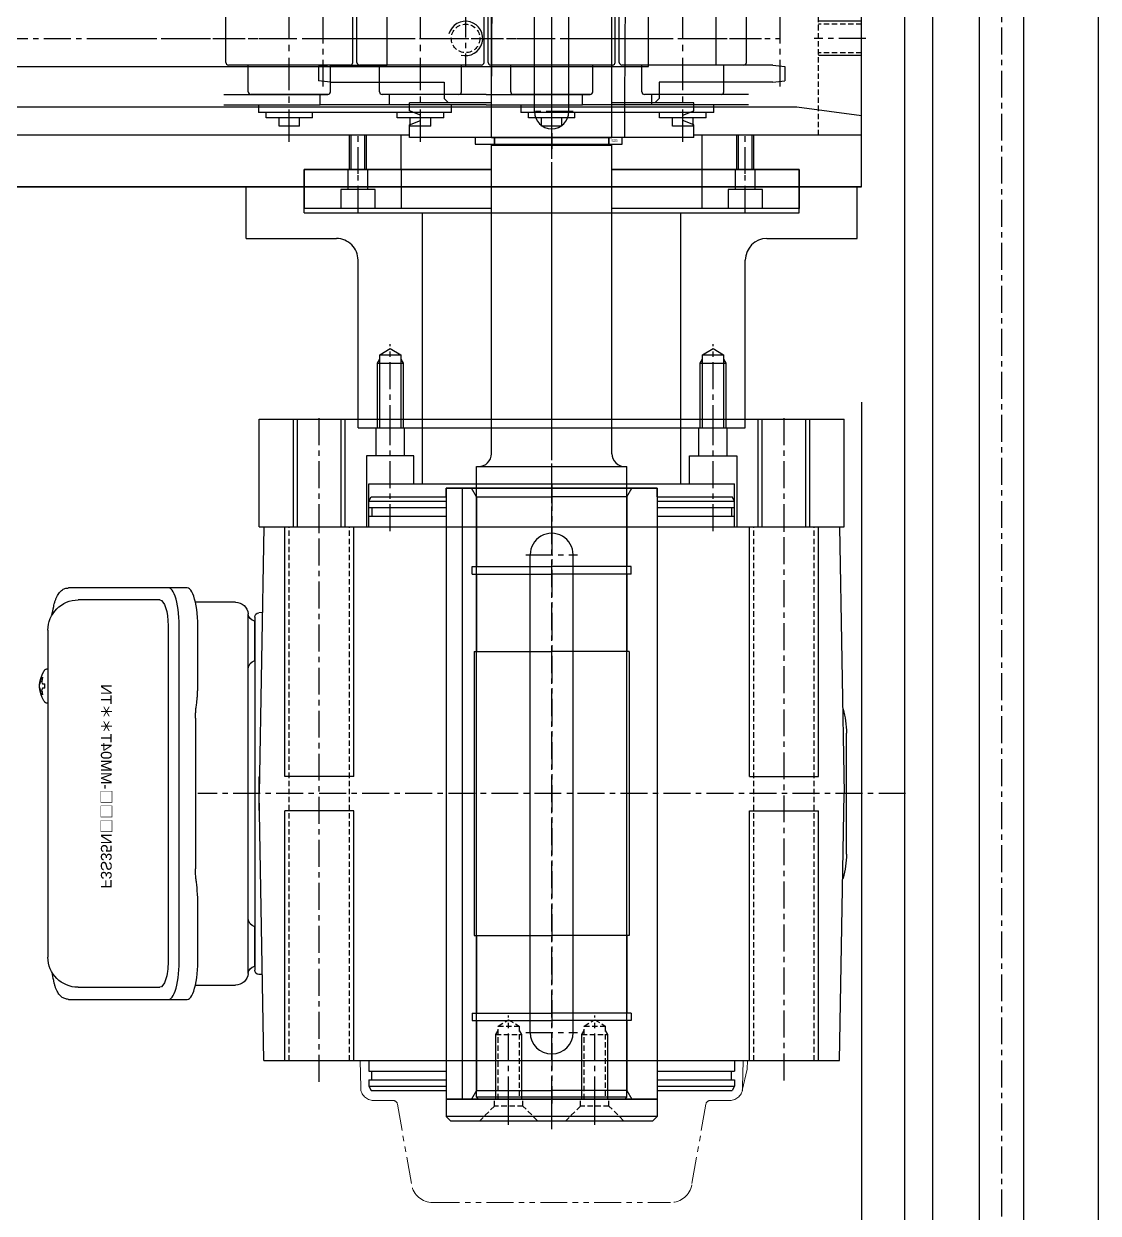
# Model space of a CAD drawing. Header units: inches. Extents: x 0 to 77285, y -118 to 40065.
# Drawn here: x 36780 to 37029.6, y 16255.1 to 16531.4 of the extents above; entities that cross this region are included whole.
import ezdxf
from ezdxf.enums import TextEntityAlignment as Align

# ---------------------------------------------------------------- set-up
doc = ezdxf.new("R2010")
doc.units = ezdxf.units.IN
doc.header["$LTSCALE"] = 5
doc.header["$MEASUREMENT"] = 0
for name, pattern in [('CENTER', [2, 1.25, -0.25, 0.25, -0.25]), ('HIDDEN', [0.375, 0.25, -0.125]), ('PHANTOM', [2.5, 1.25, -0.25, 0.25, -0.25, 0.25, -0.25])]:
    doc.linetypes.add(name, pattern=pattern)
for name, color, linetype in [('11', 1, 'CENTER'), ('22', 2, 'HIDDEN'), ('44', 4, 'Continuous'), ('55', 5, 'Continuous'), ('77', 40, 'HIDDEN'), ('99', 181, 'Continuous'), ('A', 8, 'Continuous'), ('B', 123, 'Continuous'), ('BOM-T', 4, 'Continuous'), ('G', 231, 'Continuous'), ('T', 3, 'Continuous')]:
    doc.layers.add(name, color=color, linetype=linetype)
doc.layers.add('33', color=3, linetype='PHANTOM', lineweight=9)
doc.styles.add('SCI', font='')
doc.styles.get("Standard").update_dxf_attribs({"font": 'arial.ttf'})
doc.styles.get('SCI').set_extended_font_data('Gulim')
doc.dimstyles.new('SCH', dxfattribs={"dimtxt": 2.5, "dimasz": 2, "dimexe": 1.25, "dimexo": 0.625, "dimtad": 1, "dimdec": 8, "dimtxsty": 'SCI', "dimcen": 2.5, "dimclrd": 4, "dimclre": 4, "dimclrt": 7, "dimadec": 8, "dimazin": 2, "dimtfac": 1, "dimtdec": 8, "dimtmove": 0, "dimatfit": 3, "dimfxl": 1, "dimarcsym": 0})

# ---------------------------------------------------------------- blocks, each defined once
blk = doc.blocks.new('A$C249d82d8')
for p, q in [((290, -145), (6920, -145, 0)), ((290, -190), (6920, -190, 0))]:
    blk.add_line(p, q)
at = {"layer": '11'}
blk.add_line((290, -167.5), (6920, -167.5, 0), dxfattribs=at)
at = {"layer": 'B'}
for p, q in [((290, -162.35), (6920, -162.35, 0)), ((290, -172.65), (6920, -172.65, 0))]:
    blk.add_line(p, q, dxfattribs=at)
at = {"layer": 'G'}
blk.add_line((290, -183.5), (6920, -183.5, 0), dxfattribs=at)
blk = doc.blocks.new('A$Ce95bc381')
for p, q in [((0, 280), (0, 0)), ((0, 280), (16.5, 280)), ((16.5, 280), (18.5, 265)), ((18.5, 265), (18.5, 15)), ((16.5, 0), (18.5, 15)), ((0, 0), (16.5, 0))]:
    blk.add_line(p, q)
blk = doc.blocks.new('FINALrf2040vrp-sc')
for p, q in [((8.2, 2.5), (8.2, 1.5)), ((8.2, 2.5), (17.2, 2.5)), ((10.715, 4.15), (14.685, 4.15)), ((10.715, 4.15), (10.715, 2.5)), ((14.685, 4.15), (14.685, 2.5)), ((17.2, 2.5), (17.2, 1.5)), ((33.6, 2.5), (42.6, 2.5)), ((33.6, 2.5), (33.6, 1.5)), ((36.115, 4.15), (36.115, 2.5)), ((36.115, 4.15), (40.085, 4.15)), ((40.085, 4.15), (40.085, 2.5)), ((42.6, 2.5), (42.6, 1.5)), ((0, 0), (18.7, 0)), ((6.7, 1.5), (44.1, 1.5)), ((6.7, 1.5), (6.7, 0)), ((18.7, 0), (32.1, 0)), ((18.7, 0), (18.7, -2)), ((32.1, 0), (32.1, -2)), ((50.8, 0), (32.1, 0)), ((44.1, 0), (44.1, 1.5)), ((0, -2), (20.14, -2)), ((50.8, -2), (30.66, -2)), ((30.66, -2), (45.54, -2)), ((4.76, -2.5), (4.76, -6.35)), ((20.64, -2.5), (20.64, -6.35)), ((30.16, -2.5), (30.16, -6.35)), ((46.04, -2.5), (46.04, -6.35)), ((4.76, -6.35), (4.76, -7.7)), ((20.64, -6.35), (20.64, -7.7)), ((30.16, -6.35), (30.16, -7.7)), ((46.04, -6.35), (46.04, -7.7)), ((0.4, -8.2), (0.4, -17.5)), ((0.9, -7.7), (24.5, -7.7)), ((25, -8.2), (25, -17.5)), ((25.8, -8.2), (25.8, -17.5)), ((26.3, -7.7), (49.9, -7.7)), ((50.4, -8.2), (50.4, -17.5)), ((0.9, -18), (24.5, -18)), ((4.76, -18), (4.76, -19.35)), ((20.64, -18), (20.64, -19.35)), ((26.3, -18), (49.9, -18)), ((30.16, -18), (30.16, -19.35)), ((46.04, -18), (46.04, -19.35)), ((4.76, -23.2), (4.76, -19.35)), ((20.64, -23.2), (20.64, -19.35)), ((30.16, -23.2), (30.16, -19.35)), ((46.04, -23.2), (46.04, -19.35)), ((0, -23.7), (20.14, -23.7)), ((18.7, -25.7), (18.7, -23.7)), ((30.66, -23.7), (45.54, -23.7)), ((50.8, -23.7), (30.66, -23.7)), ((32.1, -25.7), (32.1, -23.7)), ((0, -25.7), (18.7, -25.7)), ((6.7, -27.2), (6.7, -25.7)), ((6.7, -27.2), (44.1, -27.2)), ((8.2, -28.2), (8.2, -27.2)), ((17.2, -28.2), (17.2, -27.2)), ((18.7, -25.7), (32.1, -25.7)), ((50.8, -25.7), (32.1, -25.7)), ((33.6, -28.2), (33.6, -27.2)), ((42.6, -28.2), (42.6, -27.2)), ((44.1, -25.7), (44.1, -27.2)), ((8.2, -28.2), (17.2, -28.2)), ((10.715, -29.85), (10.715, -28.2)), ((10.715, -29.85), (14.685, -29.85)), ((14.685, -29.85), (14.685, -28.2)), ((33.6, -28.2), (42.6, -28.2)), ((36.115, -29.85), (36.115, -28.2)), ((36.115, -29.85), (40.085, -29.85)), ((40.085, -29.85), (40.085, -28.2))]:
    blk.add_line(p, q)
for centre, start, end in [((5.26, -2.5), 90, 180), ((20.14, -2.5), 0, 90), ((30.66, -2.5), 90, 180), ((45.54, -2.5), 0, 90), ((0.9, -8.2), 90, 180), ((24.5, -8.2), 0, 90), ((26.3, -8.2), 90, 180), ((49.9, -8.2), 0, 90), ((0.9, -17.5), 180, 270), ((24.5, -17.5), 270, 0), ((26.3, -17.5), 180, 270), ((49.9, -17.5), 270, 0), ((5.26, -23.2), 180, 270), ((20.14, -23.2), 270, 0), ((30.66, -23.2), 180, 270), ((45.54, -23.2), 270, 0)]:
    blk.add_arc(centre, 0.5, start, end)
at = {"layer": '11'}
for p, q in [((12.7, 7.15), (12.7, -32.85)), ((38.1, 7.15), (38.1, -32.85))]:
    blk.add_line(p, q, dxfattribs=at)
blk = doc.blocks.new('A$C006C2B59')
at = {"layer": '11'}
blk.add_line((-60.19, 0), (67.37, 0), dxfattribs=at)
at = {"rotation": 179.9999999999999}
for p in [(12.7, -12.85), (63.5, -12.85)]:
    blk.add_blockref('FINALrf2040vrp-sc', p, dxfattribs=at)
blk = doc.blocks.new('A$C5e2ff37b')
for p, q in [((0, 12.5), (-9, 12.5)), ((-9, 12.5), (-9, -31)), ((0, 12.5), (0, -31)), ((-9, 4), (-4.6, 4)), ((-4.6, 4), (-4.6, -4)), ((-4.6, 2.25), (0, 2.25)), ((-4.6, -2.25), (0, -2.25)), ((-4.6, -4), (-9, -4)), ((-9, -10), (0, -10)), ((-9, -59), (-9, -102.5)), ((0, -59), (0, -102.5)), ((0, -80), (-9, -80)), ((-9, -86), (-4.6, -86)), ((-4.6, -86), (-4.6, -94)), ((-4.6, -87.75), (0, -87.75)), ((-4.6, -92.25), (0, -92.25)), ((-4.6, -94), (-9, -94)), ((0, -102.5), (-9, -102.5))]:
    blk.add_line(p, q)
at = {"layer": '11'}
for p, q in [((-10, 0), (1, 0)), ((-10, -45), (1, -45)), ((-10, -90), (1, -90))]:
    blk.add_line(p, q, dxfattribs=at)
blk = doc.blocks.new('A$C989ff7f7')
for p, q in [((0, 6), (0, -6)), ((0, 6), (8, 6)), ((8, 6), (8, -31)), ((2.6, -4.75), (2.6, 4.75)), ((2.6, 4.75), (8, 4.75)), ((2.6, 2.75), (0, 2.75)), ((2.6, -2.75), (0, -2.75)), ((8, -4.75), (2.6, -4.75)), ((-21, -6), (-21, -20)), ((-21, -6), (0, -6)), ((-21, -11), (-18.2, -11)), ((-18.2, -9.5), (-18.2, -20)), ((-18.2, -9.5), (-15.5, -9.5)), ((-15.5, -9.5), (-15.5, -20)), ((-15.5, -11), (-0.5, -11)), ((-0.5, -11), (-0.5, -25)), ((-0.5, -14.5), (2, -14.5)), ((2, -14.5), (2, -25)), ((6, -14.5), (6, -28.6)), ((6, -14.5), (8, -14.5)), ((2, -18.5), (6, -18.5)), ((8, -59), (8, -96)), ((6, -62.81), (6, -75.5)), ((-0.5, -65), (-0.5, -79)), ((2, -65), (2, -75.5)), ((-21, -70), (-21, -84)), ((-18.2, -70), (-18.2, -80.5)), ((-15.5, -70), (-15.5, -80.5)), ((2, -71.5), (6, -71.5)), ((-0.5, -75.5), (2, -75.5)), ((6, -75.5), (8, -75.5)), ((-21, -79), (-18.2, -79)), ((-15.5, -79), (-0.5, -79)), ((-18.2, -80.5), (-15.5, -80.5)), ((-21, -84), (0, -84)), ((0, -84), (0, -96)), ((2.6, -94.75), (2.6, -85.25)), ((2.6, -85.25), (8, -85.25)), ((2.6, -87.25), (0, -87.25)), ((2.6, -92.75), (0, -92.75)), ((0, -96), (8, -96)), ((8, -94.75), (2.6, -94.75))]:
    blk.add_line(p, q)
at = {"layer": '11'}
for p, q in [((9, 0), (-1, 0)), ((-22, -45), (9, -45)), ((9, -90), (-1, -90))]:
    blk.add_line(p, q, dxfattribs=at)
blk = doc.blocks.new('A$C3cb9157a')
for p, q in [((-14, 34), (-1, 34)), ((-15, 20), (-15, 33)), ((0, 33), (0, 20)), ((-15, 29.5), (-10.62, 29.5)), ((-12.81, 24.5), (-12.81, 29.5)), ((0, 29.5), (-4.38, 29.5)), ((-2.19, 24.5), (-2.19, 29.5)), ((-15, 24.5), (-10.62, 24.5)), ((0, 24.5), (-4.38, 24.5)), ((-14, 20), (-1, 20)), ((-15, -33), (-15, -20)), ((-1, -20), (-14, -20)), ((0, -20), (0, -33)), ((-15, -24.5), (-10.62, -24.5)), ((-12.81, -29.5), (-12.81, -24.5)), ((0, -24.5), (-4.38, -24.5)), ((-2.19, -29.5), (-2.19, -24.5)), ((-15, -29.5), (-10.62, -29.5)), ((0, -29.5), (-4.38, -29.5)), ((-1, -34), (-14, -34))]:
    blk.add_line(p, q)
for centre in [(-7.5, 27), (-7.5, -27)]:
    blk.add_circle(centre, 4)
for centre, start, end in [((-14, 33), 90, 180), ((-1, 33), 0, 90), ((-14, 21), 180, 270), ((-1, 21), 270, 0), ((-14, -21), 90, 180), ((-1, -21), 0, 90), ((-14, -33), 180, 270), ((-1, -33), 270, 360)]:
    blk.add_arc(centre, 1, start, end)
at = {"layer": '11'}
blk.add_line((-16, 0), (1, 0), dxfattribs=at)
at = {"layer": '44'}
blk.add_text('6008ZZ', height=0.6, dxfattribs=at).set_placement((-7.5, 26.7))
blk = doc.blocks.new('A$C1d9063d8')
for p, q in [((-2.5, 35.5), (-2.5, 29.5)), ((0, 35.5), (-2.5, 35.5)), ((0, 29.5), (0, 35.5)), ((-2.5, 29.5), (0, 29.5)), ((-2.5, -29.5), (0, -29.5)), ((-2.5, -29.5), (-2.5, -35.5)), ((0, -35.5), (0, -29.5)), ((-2.5, -35.5), (0, -35.5))]:
    blk.add_line(p, q)
at = {"layer": '11'}
blk.add_line((-3.5, 0), (1.2, 0), dxfattribs=at)
blk = doc.blocks.new('A$C24dafc05')
for p, q in [((0, 23.5), (0, 19)), ((1.8, 23.5), (0, 23.5)), ((1.8, 19), (1.8, 23.5)), ((0, 19), (1.8, 19)), ((0, -19), (1.8, -19)), ((0, -19), (0, -24.67)), ((1.8, -24.67), (1.8, -19)), ((0, -24.67), (1.8, -24.67))]:
    blk.add_line(p, q)
at = {"layer": '11'}
blk.add_line((-1, 0), (2.9, 0), dxfattribs=at)
blk = doc.blocks.new('A$C85a5e17c')
for p, q in [((0, 16.4), (0, -17.81)), ((1.6, 16.4), (0, 16.4)), ((1.6, -17.81), (1.6, 16.4)), ((0, 13.3), (1.6, 13.3)), ((0, -13.3), (1.6, -13.3)), ((0, -17.81), (1.6, -17.81))]:
    blk.add_line(p, q)
at = {"layer": '11'}
blk.add_line((-1, 0), (2.65, 0), dxfattribs=at)
at = {"layer": '44', "style": 'SCI'}
blk.add_text('S28', height=0.6, rotation=90, dxfattribs=at).set_placement((0.74, 13.81), align=Align.MIDDLE_LEFT)
blk = doc.blocks.new('A$C15782971')
for p, q in [((-91, 4.5), (-92, 3.5)), ((-92, 1.45), (-92, 3.5)), ((-92, 1.45), (-92, 3.5)), ((-91, 4.5), (-85.71, 4.5)), ((-86, -47.5), (-85.71, 4.5)), ((-58, 4.5), (-53, 4.5)), ((-58, -47.5), (-58, 4.5)), ((-54.99, -47.5), (-54.7, 4.5)), ((-53, 4.5), (-52, 3.5)), ((-52, 1.45), (-52, 3.5)), ((-52, 1.45), (-52, 3.5)), ((-360, 0), (-102.5, 0)), ((-360, -10), (-360, 0)), ((-280, -67), (-280, 0)), ((-119.07, 0), (-119.07, -11.6)), ((-114.93, -11.6), (-114.93, 0)), ((-111, -13), (-111, 0)), ((-92, 1.45), (-91, 1.45)), ((-91, -0.5), (-91, 1.45)), ((-53, 1.45), (-52, 1.45)), ((-53, -0.5), (-53, 1.45)), ((-41.5, 0), (0, 0)), ((-33, -13), (-33, 0)), ((-29.07, 0), (-29.07, -11.6)), ((-24.93, -11.6), (-24.93, 0)), ((0, -67), (0, 0)), ((-92, -0.5), (-91, -0.5)), ((-92, -15.5), (-92, -0.5)), ((-53, -0.5), (-52, -0.5)), ((-52, -15.5), (-52, -0.5)), ((-360, -10), (-280, -10)), ((-119.5, -10), (-114.5, -10)), ((-29.5, -10), (-24.5, -10)), ((-119.07, -11.6), (-117, -12.79)), ((-119.07, -11.6), (-114.93, -11.6)), ((-117, -12.79), (-114.93, -11.6)), ((-29.07, -11.6), (-27, -12.79)), ((-29.07, -11.6), (-24.93, -11.6)), ((-27, -12.79), (-24.93, -11.6)), ((-97, -22.3), (-97, -15.5)), ((-97, -15.5), (-92, -15.5)), ((-52, -15.5), (-47, -15.5)), ((-47, -22.3), (-47, -15.5)), ((-123.36, -22.3), (-126.18, -22.65)), ((-126.18, -25.95), (-126.18, -22.65)), ((-123.36, -22.3), (-97, -22.3)), ((-20.64, -22.3), (-47, -22.3)), ((-20.64, -22.3), (-17.82, -22.65)), ((-17.82, -25.95), (-17.82, -22.65)), ((-280, -26), (-49.5, -26)), ((-123.36, -26.3), (-126.18, -25.95)), ((-123.36, -26.3), (-110.21, -26.3)), ((-110.21, -38.7), (-110.21, -26.3)), ((-49.5, -39), (-49.5, -26)), ((-33.79, -38.7), (-33.79, -26.3)), ((-20.64, -26.3), (-33.79, -26.3)), ((-20.64, -26.3), (-17.82, -25.95)), ((-280, -39), (-49.5, -39)), ((-123.36, -38.7), (-126.18, -39.05)), ((-126.18, -39.05), (-126.18, -42.35)), ((-123.36, -38.7), (-110.21, -38.7)), ((-20.64, -38.7), (-33.79, -38.7)), ((-20.64, -38.7), (-17.82, -39.05)), ((-17.82, -39.05), (-17.82, -42.35)), ((-123.36, -42.7), (-126.18, -42.35)), ((-123.36, -42.7), (-97, -42.7)), ((-97, -42.7), (-97, -46.5)), ((-47, -42.7), (-47, -46.5)), ((-20.64, -42.7), (-47, -42.7)), ((-20.64, -42.7), (-17.82, -42.35)), ((-96, -47.5), (-97, -46.5)), ((-48, -47.5), (-47, -46.5)), ((-86, -47.5), (-105, -47.5)), ((-105, -49.3), (-105, -47.5)), ((-102.5, -50.35), (-105, -49.3)), ((-86, -47.5), (-96, -47.5)), ((-86, -55.5), (-86, -47.5)), ((-48, -47.5), (-58, -47.5)), ((-58, -55.5), (-58, -47.5)), ((-39, -47.5), (-54.99, -47.5)), ((-54.99, -55.5), (-54.99, -47.5)), ((-41.5, -50.35), (-39, -49.3)), ((-39, -49.3), (-39, -47.5)), ((-105, -52.6), (-102.5, -51.55)), ((-102.5, -51.55), (-102.5, -50.35)), ((-41.5, -51.55), (-41.5, -50.35)), ((-39, -52.6), (-41.5, -51.55)), ((-105, -55), (-280, -55)), ((-118.62, -63), (-118.62, -55)), ((-115.38, -63), (-115.38, -55)), ((-107, -63), (-107, -55)), ((-105, -55.5), (-105, -52.6)), ((-39, -55.5), (-39, -52.6)), ((0, -55), (-39, -55)), ((-37, -63), (-37, -55)), ((-28.62, -63), (-28.62, -55)), ((-25.38, -63), (-25.38, -55)), ((-86, -55.5), (-105, -55.5)), ((-39, -55.5), (-58, -55.5)), ((-129.5, -63), (-86, -63)), ((-129.5, -67), (-129.5, -63)), ((-58, -63), (-14.5, -63)), ((-14.5, -67), (-14.5, -63)), ((-280, -67), (-129.5, -67)), ((-14.5, -67), (0, -67))]:
    blk.add_line(p, q)
at = {"layer": '11'}
for p, q in [((-72, -48.5), (-72, 5.5)), ((-117, 1), (-117, -13.79)), ((-72, -68), (-72, 1)), ((-27, 1), (-27, -13.79)), ((-125.07, -43.7), (-125.07, -21.3)), ((-18.93, -43.7), (-18.93, -21.3)), ((-232, -26), (-232, -39)), ((-92, -26), (-92, -39)), ((-281, -32.5), (-269, -32.5)), ((-280, -32.5), (-18.93, -32.5)), ((1, -32.5), (-11, -32.5)), ((-72, -56.5), (-72, -46.5)), ((-117, -64), (-117, -54)), ((-27, -64), (-27, -54))]:
    blk.add_line(p, q, dxfattribs=at)
at = {"layer": '22'}
for p, q in [((-270, -13), (-10, -13)), ((-270, -55), (-270, -13)), ((-10, -55), (-10, -13)), ((-280, -29.18), (-270, -29.18)), ((0, -29.18), (-10, -29.18)), ((-280, -35.82), (-270, -35.82)), ((0, -35.82), (-10, -35.82))]:
    blk.add_line(p, q, dxfattribs=at)
at = {"layer": '77'}
for centre in [(-232, -32.5), (-92, -32.5)]:
    blk.add_circle(centre, 3.32, dxfattribs=at)
at = {"layer": 'T'}
for p, q in [((-119.5, 0), (-119.5, -10)), ((-114.5, -10), (-114.5, 0)), ((-29.5, 0), (-29.5, -10)), ((-24.5, -10), (-24.5, 0)), ((-119.5, -10), (-119.07, -10.75)), ((-114.93, -10.75), (-114.5, -10)), ((-29.5, -10), (-29.07, -10.75)), ((-24.93, -10.75), (-24.5, -10)), ((-280, -28.5), (-270, -28.5)), ((0, -28.5), (-10, -28.5)), ((-280, -36.5), (-270, -36.5)), ((0, -36.5), (-10, -36.5)), ((-119, -63), (-119, -55)), ((-115, -63), (-115, -55)), ((-29, -63), (-29, -55)), ((-25, -63), (-25, -55))]:
    blk.add_line(p, q, dxfattribs=at)
for centre in [(-232, -32.5), (-92, -32.5)]:
    blk.add_arc(centre, 4, 255, 165, dxfattribs=at)
at = {"xscale": -1, "rotation": 270}
blk.add_blockref('A$C989ff7f7', (-27, 0), dxfattribs=at)
at = {"layer": '11', "xscale": -1, "rotation": 270}
for name, p in [('A$C24dafc05', (-72, -0.5)), ('A$C1d9063d8', (-72, -15.5))]:
    blk.add_blockref(name, p, dxfattribs=at)
at = {"layer": '44', "xscale": -1, "rotation": 270}
for name, p in [('A$C85a5e17c', (-72, 4.5)), ('A$C3cb9157a', (-72, -0.5))]:
    blk.add_blockref(name, p, dxfattribs=at)
at = {"layer": '44', "rotation": 270}
blk.add_blockref('A$C85a5e17c', (-72, -55.5), dxfattribs=at)
at = {"layer": '99', "xscale": -1, "rotation": 270}
blk.add_blockref('A$C5e2ff37b', (-27, -63), dxfattribs=at)
at = {"layer": 'B', "xscale": 1.200000000000001, "yscale": 1.200000000000001, "zscale": 1.200000000000001}
blk.add_blockref('A$C006C2B59', (-102.48, -32.5), dxfattribs=at)
at = {"layer": 'G', "xscale": -1, "rotation": 270}
blk.add_blockref('A$Ce95bc381', (-280, -67), dxfattribs=at)
blk = doc.blocks.new('A$C76a12c18')
at = {"rotation": 270}
blk.add_blockref('A$C15782971', (67, 0), dxfattribs=at)
blk = doc.blocks.new('A$Ca5ae46da')
for p, q in [((-62, 66.92), (0, 68)), ((-62, 24.5), (-62, 66.92)), ((-14.07, 68.5), (14.07, 68.5)), ((62, 66.92), (0, 68)), ((62, 24.5), (62, 66.92)), ((-68, 42.5), (-69, 41.92)), ((-69, 24.5), (-69, 41.92)), ((-66.5, 42.5), (-68, 42.5)), ((-68, 24.5), (-68, 42.5)), ((-66.5, 24.5), (-66.5, 42.5)), ((-66.5, 41.8), (-64.5, 41.8)), ((-62, 42.5), (-64.5, 42.5)), ((-64.5, 24.5), (-64.5, 42.5)), ((62, 42.5), (64.5, 42.5)), ((64.5, 24.5), (64.5, 42.5)), ((66.5, 41.8), (64.5, 41.8)), ((66.5, 42.5), (68, 42.5)), ((66.5, 24.5), (66.5, 42.5)), ((68, 42.5), (69, 41.92)), ((68, 24.5), (68, 42.5)), ((69, 24.5), (69, 41.92)), ((-69, 24.5), (-71, 24.5)), ((-71, -24.5), (-71, 24.5)), ((71, 24.5), (-71, 24.5)), ((-71, 24.5), (-71, -24.5)), ((69, 24.5), (71, 24.5)), ((71, -24.5), (71, 24.5)), ((71, 24.5), (71, -24.5)), ((-69, 17.5), (-71, 18.65)), ((-69, 17.5), (-69, 0)), ((-52.75, 17.5), (-69, 17.5)), ((-51, 18.5), (-52.75, 18.5)), ((-52.75, 18.5), (-52.75, 0)), ((-51, 18.5), (-51, 0)), ((-33, 17.5), (-51, 17.5)), ((-33, 18), (-33, 0)), ((-33, 18), (-33, 0)), ((33, 18), (-33, 18)), ((33, 18), (33, 0)), ((51, 17.5), (33, 17.5)), ((51, 18.5), (52.75, 18.5)), ((51, 18.5), (51, 0)), ((52.75, 18.5), (52.75, 0)), ((69, 17.5), (52.75, 17.5)), ((69, 17.5), (71, 18.65)), ((69, 17.5), (69, 0)), ((-69, -17.5), (-69, 0)), ((-52.75, -18.5), (-52.75, 0)), ((-51, -18.5), (-51, 0)), ((-33, -18), (-33, 0)), ((-33, -18), (-33, 0)), ((33, -18), (33, 0)), ((51, -18.5), (51, 0)), ((52.75, -18.5), (52.75, 0)), ((69, -17.5), (69, 0)), ((-69, -17.5), (-71, -18.65)), ((-52.75, -17.5), (-69, -17.5)), ((-51, -18.5), (-52.75, -18.5)), ((-33, -17.5), (-51, -17.5)), ((33, -18), (-33, -18)), ((51, -17.5), (33, -17.5)), ((51, -18.5), (52.75, -18.5)), ((69, -17.5), (52.75, -17.5)), ((69, -17.5), (71, -18.65)), ((71, -20.8), (-71, -20.8)), ((-69, -24.5), (-71, -24.5)), ((71, -24.5), (-71, -24.5)), ((-69, -41.92), (-69, -24.5)), ((-68, -42.5), (-68, -24.5)), ((-66.5, -42.5), (-66.5, -24.5)), ((-64.5, -42.5), (-64.5, -24.5)), ((-62, -66.92), (-62, -24.5)), ((62, -66.92), (62, -24.5)), ((64.5, -42.5), (64.5, -24.5)), ((66.5, -42.5), (66.5, -24.5)), ((68, -42.5), (68, -24.5)), ((69, -24.5), (71, -24.5)), ((69, -41.92), (69, -24.5)), ((-68, -42.5), (-69, -41.92)), ((-66.5, -42.5), (-68, -42.5)), ((-66.5, -41.8), (-64.5, -41.8)), ((-62, -42.5), (-64.5, -42.5)), ((62, -42.5), (64.5, -42.5)), ((66.5, -41.8), (64.5, -41.8)), ((66.5, -42.5), (68, -42.5)), ((68, -42.5), (69, -41.92)), ((-62, -66.92), (0, -68)), ((-42.06, -67.27), (-42.03, -68.03)), ((41.03, -69), (-41.03, -69)), ((-40.06, -69), (-30.94, -69)), ((-3.88, -68), (-4, -67.93)), ((-3.88, -68), (3.88, -68)), ((62, -66.92), (0, -68)), ((3.88, -68), (4, -67.93)), ((30.94, -69), (40.06, -69)), ((42.06, -67.27), (42.03, -68.03)), ((-41.68, -70.5), (-37.5, -70.5)), ((-37.5, -70.5), (41.68, -70.5)), ((-44.5, -82.78), (-44.5, -73.5)), ((44.5, -73.5), (44.5, -82.78)), ((-39, -82.25), (-24.88, -82.25)), ((-21.26, -82.47), (-20.52, -82.57)), ((17.5, -82.77), (-17.5, -82.77)), ((20.52, -82.57), (21.26, -82.47)), ((24.88, -82.25), (39, -82.25)), ((-47.8, -89), (-47.8, -84.67)), ((47.8, -84.67), (47.8, -89)), ((-39, -86.57), (39, -86.57)), ((-47.8, -112.26), (-47.8, -89)), ((-45, -110.05), (-45, -91.08)), ((39, -89.13), (-39, -89.13)), ((45, -91.08), (45, -110.05)), ((47.8, -89), (47.8, -112.26)), ((38, -117.05), (-38, -117.05)), ((21.03, -117.05), (21, -117.19)), ((21, -117.05), (21, -117.19)), ((24.48, -117.74), (24.48, -118.33)), ((25.51, -118.33), (25.51, -117.74)), ((29, -117.2), (28.97, -117.05)), ((29, -117.19), (29, -117.05)), ((24.48, -118.87), (24.48, -118.97)), ((25.51, -118.97), (25.51, -118.87))]:
    blk.add_line(p, q)
for points in [[(-47.8, -84.67), (-47.74, -84.4), (-47.58, -84.13), (-47.31, -83.87), (-46.93, -83.62), (-46.45, -83.38), (-45.88, -83.16), (-45.22, -82.96), (-44.49, -82.78), (-43.68, -82.62), (-42.82, -82.49), (-41.91, -82.38), (-40.96, -82.31), (-39.99, -82.26), (-39, -82.25)], [(39, -82.25), (39.99, -82.26), (40.96, -82.31), (41.91, -82.38), (42.82, -82.49), (43.68, -82.62), (44.49, -82.78), (45.22, -82.96), (45.88, -83.16), (46.45, -83.38), (46.93, -83.62), (47.31, -83.87), (47.58, -84.13), (47.74, -84.4), (47.8, -84.67)], [(-47.8, -89), (-47.74, -88.73), (-47.58, -88.46), (-47.31, -88.2), (-46.93, -87.95), (-46.45, -87.71), (-45.88, -87.49), (-45.22, -87.28), (-44.49, -87.1), (-43.68, -86.95), (-42.82, -86.81), (-41.91, -86.71), (-40.96, -86.64), (-39.99, -86.59), (-39, -86.57)], [(39, -86.57), (39.99, -86.59), (40.96, -86.64), (41.91, -86.71), (42.82, -86.81), (43.68, -86.95), (44.49, -87.1), (45.22, -87.28), (45.88, -87.49), (46.45, -87.71), (46.93, -87.95), (47.31, -88.2), (47.58, -88.46), (47.74, -88.73), (47.8, -89)], [(21.31, -117.81), (21.4, -117.89), (21.54, -118)], [(28.46, -118), (28.6, -117.89), (28.68, -117.83)], [(28.68, -117.83), (28.69, -117.81)]]:
    blk.add_lwpolyline(points)
for centre, radius, start, end in [((0, 0), 70.5, 106.1796, 106.3359), ((-14.07, 48.5), 20, 90, 106.1796), ((14.07, 48.5), 20, 73.8204, 90), ((0, 0), 70.5, 73.6641, 73.8204), ((-41.03, -68), 1, 182, 270), ((-42, -68.53), 2, 275.7392, 346.2628), ((-29, -68.5), 2, 194.4775, 270), ((29, -68.5), 2, 270, 345.5225), ((42, -68.53), 2, 193.7372, 264.2608), ((41.03, -68), 1, 270, 358), ((-41.5, -73.5), 3, 95.7392, 180), ((41.5, -73.5), 3, 0, 84.2608), ((-38, -110.05), 7, 180, 270), ((38, -110.05), 7, 270, 0), ((21.65, -117.46), 0.486, 221.8791, 226.241), ((25, -112.49), 6.5, 237.8797, 302.1203), ((24.38, -118.36), 1.37, 173.3134, 186.6866), ((24.99, -111.73), 6.77, 252.9989, 262.6853), ((24.99, -112.05), 6.77, 252.9989, 262.6853), ((24.69, -119.61), 1.29, 98.9986, 115.405), ((24.69, -117.59), 1.29, 244.595, 261.0014), ((25, -108.75), 9.01, 266.7221, 273.2779), ((25.31, -119.61), 1.29, 64.595, 81.0014), ((25.31, -117.59), 1.29, 278.9986, 295.405), ((25.01, -111.73), 6.77, 277.3147, 287.0011), ((25.01, -112.05), 6.77, 277.3147, 287.0011), ((25.62, -118.36), 1.37, 353.3134, 6.6866), ((25, -112.5), 6.5, 265.4534, 274.5466)]:
    blk.add_arc(centre, radius, start, end)
for centre, start_param, end_param in [((-39, -91.08), 1.570796, 3.141593), ((39, -91.08), 0, 1.570796)]:
    blk.add_ellipse(centre, major_axis=(6, 0), ratio=0.324978, start_param=start_param, end_param=end_param)
for points, knots in [([(-24.88, -82.25), (-23.15, -82.27), (-24.27, -82.24), (-21.64, -82.42), (-22.23, -82.36), (-21.26, -82.47)], [0, 0, 0, 0, 1.388453, 2.780018, 3.627164, 3.627164, 3.627164, 3.627164]), ([(-20.52, -82.57), (-20.16, -82.61), (-19.42, -82.7), (-18.39, -82.76), (-17.74, -82.76), (-17.5, -82.77)], [0, 0, 0, 0, 0.3792285, 0.7680446, 1, 1, 1, 1]), ([(17.5, -82.77), (18.73, -82.75), (18.16, -82.77), (20.1, -82.63), (19.88, -82.65), (20.52, -82.57)], [0, 0, 0, 0, 1.176582, 2.356169, 3.030308, 3.030308, 3.030308, 3.030308]), ([(21.26, -82.47), (22.83, -82.3), (21.86, -82.38), (24.58, -82.24), (23.87, -82.26), (24.88, -82.25)], [0, 0, 0, 0, 1.359692, 2.82201, 3.627139, 3.627139, 3.627139, 3.627139]), ([(-47.8, -112.26), (-47.79, -112.41), (-47.78, -112.71), (-47.65, -113.15), (-47.46, -113.55), (-47.22, -113.91), (-46.92, -114.23), (-46.56, -114.53), (-46.12, -114.81), (-45.59, -115.08), (-44.97, -115.33), (-44.27, -115.53), (-43.75, -115.66), (-43.47, -115.72), (-43.44, -115.72), (-43.44, -115.72), (-43.44, -115.72), (-43.44, -115.72), (-42.82, -115.83), (-42.2, -115.95), (-41.59, -116.06)], [0, 0, 0, 0, 0.068906, 0.139476, 0.209438, 0.280718, 0.355628, 0.437237, 0.529585, 0.636589, 0.756203, 0.875311, 0.98934, 1, 1, 1, 1, 1, 1, 1.268665, 1.268665, 1.268665, 1.268665]), ([(41.41, -116.16), (42.09, -116.02), (42.77, -115.87), (43.45, -115.72), (43.68, -115.67), (44.15, -115.57), (44.82, -115.37), (45.47, -115.14), (46.04, -114.86), (46.53, -114.55), (46.92, -114.23), (47.24, -113.89), (47.49, -113.51), (47.67, -113.1), (47.78, -112.67), (47.79, -112.39), (47.8, -112.26)], [-0.308501, -0.308501, -0.308501, -0.308501, 0, 0, 0, 0.103357, 0.215357, 0.331905, 0.455265, 0.558115, 0.645908, 0.724824, 0.798509, 0.869222, 0.938414, 1, 1, 1, 1]), ([(21.01, -117.19), (21.01, -117.26), (21.02, -117.42), (21.12, -117.62), (21.22, -117.72), (21.26, -117.77), (21.27, -117.77), (21.27, -117.78), (21.28, -117.79)], [0, 0, 0, 0, 0.329406, 0.709553, 1, 1, 1, 1.048572, 1.048572, 1.048572, 1.048572]), ([(28.69, -117.81), (28.7, -117.8), (28.71, -117.8), (28.72, -117.79), (28.73, -117.78), (28.81, -117.72), (28.9, -117.57), (29, -117.37), (28.99, -117.24), (28.99, -117.2)], [-0.057331, -0.057331, -0.057331, -0.057331, 0, 0, 0, 0.04709, 0.447062, 0.808158, 1, 1, 1, 1])]:
    blk.add_open_spline(points, degree=3, knots=knots)
blk.add_open_spline([(-38, -117.05), (-38, -117.05), (-38, -117.05), (-38, -117.05)], degree=3)
at = {"layer": '11'}
for p, q in [((0, 82.24), (0, -82.24)), ((-66.66, 54), (66.66, 54)), ((72, 0), (-72, 0)), ((-66.98, -54), (66.98, -54))]:
    blk.add_line(p, q, dxfattribs=at)
at = {"layer": '22'}
for p, q in [((-62, 61), (62, 61)), ((-62, 47), (62, 47)), ((-62, -47), (62, -47)), ((-62, -61), (62, -61))]:
    blk.add_line(p, q, dxfattribs=at)
at = {"layer": '33'}
for p, q in [((-64, 45.46), (-68.98, 44.3)), ((-62, 44.49), (-68.35, 44.38)), ((-64, 45.46), (-62, 45.49)), ((-71.3, 41.38), (-71.3, 36.84)), ((-72.13, 35.85), (-90.87, 32.55)), ((-95, -27.63), (-95, 27.63)), ((-72.13, -35.85), (-90.87, -32.55)), ((-71.3, -41.38), (-71.3, -36.84)), ((-62, -44.49), (-68.35, -44.38))]:
    blk.add_line(p, q, dxfattribs=at)
for centre, radius, start, end in [((-68.3, 41.38), 3, 91, 180), ((-72.3, 36.84), 1, 280, 0), ((-90, 27.63), 5, 100, 180), ((-90, -27.63), 5, 180, 260), ((-72.3, -36.84), 1, 0, 80), ((-68.3, -41.38), 3, 180, 269)]:
    blk.add_arc(centre, radius, start, end, dxfattribs=at)
at = {"layer": 'A'}
for p, q in [((-62, -24.5), (-62, 24.5)), ((62, -24.5), (62, 24.5))]:
    blk.add_line(p, q, dxfattribs=at)
at = {"layer": 'T'}
for p, q in [((-62, 62), (-4, 62)), ((-4, 46), (-4, 62)), ((4, 46), (4, 62)), ((4, 62), (62, 62)), ((-62, 46), (-4, 46)), ((4, 46), (62, 46)), ((-62, -46), (-4, -46)), ((-4, -46), (-4, -62)), ((4, -46), (4, -62)), ((4, -46), (62, -46)), ((-62, -62), (-4, -62)), ((4, -62), (62, -62))]:
    blk.add_line(p, q, dxfattribs=at)
at = {"layer": 'BOM-T'}
blk.add_text('F3S35N□□□-MM04T＊＊TN', height=2.5, dxfattribs=at).set_placement((-22.07, -104.75))
blk = doc.blocks.new('A$Ca8d8dcbb')
for p, q in [((-12, 71), (0, 71)), ((-12, 71), (-12, 50)), ((0, 71), (0, -71)), ((-6, 57.5), (-6, -57.5)), ((-6, 57.5), (0, 57.5)), ((-56, 45), (-56, -45)), ((-56, 45), (-17, 45)), ((-56, 39.96), (-39, 39.96)), ((-41, 40.5), (-41, 34.5)), ((-39, 39.96), (-37.58, 37.5)), ((-39, 39.96), (-39, 35.04)), ((-37.58, 37.5), (-39, 35.04)), ((-39, 35.04), (-56, 35.04)), ((-56, 30), (-6, 30)), ((-56, -30), (-6, -30)), ((-56, -35.04), (-39, -35.04)), ((-41, -34.5), (-41, -40.5)), ((-39, -35.04), (-37.58, -37.5)), ((-39, -35.04), (-39, -39.96)), ((-37.58, -37.5), (-39, -39.96)), ((-39, -39.96), (-56, -39.96)), ((-56, -45), (-17, -45)), ((-12, -50), (-12, -71)), ((-6, -57.5), (0, -57.5)), ((-12, -71), (0, -71))]:
    blk.add_line(p, q)
for centre, start, end in [((-17, 50), 270, 0), ((-17, -50), 0, 90)]:
    blk.add_arc(centre, 5, start, end)
at = {"layer": '11'}
for p, q in [((-57, 37.5), (-36.58, 37.5)), ((-57, 0), (1, 0)), ((-57, -37.5), (-36.58, -37.5))]:
    blk.add_line(p, q, dxfattribs=at)
at = {"layer": 'T'}
for p, q in [((-56, 40.5), (-41, 40.5)), ((-41, 40.5), (-40.06, 39.96)), ((-41, 34.5), (-56, 34.5)), ((-40.06, 35.04), (-41, 34.5)), ((-56, -34.5), (-41, -34.5)), ((-41, -34.5), (-40.06, -35.04)), ((-41, -40.5), (-56, -40.5)), ((-40.06, -39.96), (-41, -40.5))]:
    blk.add_line(p, q, dxfattribs=at)
blk = doc.blocks.new('A$Cc4495199')
for p, q in [((-350, 17), (-349.5, 17.5)), ((-350, 17), (-350, -17)), ((-349.5, 17.5), (-203, 17.5)), ((-349.5, -17.5), (-349.5, 17.5)), ((-203, 17.5), (-203, -17.5)), ((-200, 14), (-128.3, 14)), ((-128.3, 14), (-128.3, -14)), ((-126.5, 14), (-66.5, 14)), ((-126.5, 14), (-126.5, -14)), ((-128.3, 13.3), (-126.5, 13.3)), ((-334.5, 5), (-223.5, 5)), ((-120.5, 4), (-72.5, 4)), ((-334.5, -5), (-223.5, -5)), ((-120.5, -4), (-72.5, -4)), ((-128.3, -13.3), (-126.5, -13.3)), ((-200, -14), (-128.3, -14)), ((-126.5, -14), (-66.5, -14)), ((-350, -17), (-349.5, -17.5)), ((-349.5, -17.5), (-203, -17.5))]:
    blk.add_line(p, q)
for centre, radius, start, end in [((-200, 17), 3, 180, 270), ((-334.5, 0), 5, 90, 270), ((-223.5, 0), 5, 270, 90), ((-120.5, 0), 4, 90, 270), ((-200, -17), 3, 90, 180)]:
    blk.add_arc(centre, radius, start, end)
at = {"layer": '11'}
for p, q in [((-351, 10), (-330.58, 10)), ((-334.5, 6), (-334.5, -6)), ((-223.5, 6), (-223.5, -6)), ((-120.5, -5), (-120.5, 5)), ((-351, 0), (11, 0)), ((-351, -10), (-330.58, -10))]:
    blk.add_line(p, q, dxfattribs=at)
at = {"layer": '22'}
for p, q in [((-350, 12.46), (-333, 12.46)), ((-335, 13), (-335, 7)), ((-333, 12.46), (-331.58, 10)), ((-333, 12.46), (-333, 7.54)), ((-331.58, 10), (-333, 7.54)), ((-333, 7.54), (-350, 7.54)), ((-350, -7.54), (-333, -7.54)), ((-335, -7), (-335, -13)), ((-333, -7.54), (-331.58, -10)), ((-333, -7.54), (-333, -12.46)), ((-331.58, -10), (-333, -12.46)), ((-333, -12.46), (-350, -12.46))]:
    blk.add_line(p, q, dxfattribs=at)
at = {"layer": 'T'}
for p, q in [((-350, 13), (-335, 13)), ((-335, 13), (-334.06, 12.46)), ((-335, 7), (-350, 7)), ((-334.06, 7.54), (-335, 7)), ((-350, -7), (-335, -7)), ((-335, -7), (-334.06, -7.54)), ((-335, -13), (-350, -13)), ((-334.06, -12.46), (-335, -13))]:
    blk.add_line(p, q, dxfattribs=at)
blk = doc.blocks.new('A$C34a13530')
for p, q in [((-10, 68), (-10, -68)), ((-10, 68), (15, 68)), ((15, 68), (15, -68)), ((-10, 59.05), (15, 59.05)), ((-10, 48.95), (15, 48.95)), ((13, 45), (13, -45)), ((13, 45), (15, 45)), ((6.5, 43), (-10, 43)), ((-10, 42.5), (0, 42.5)), ((0, 42.5), (0, -42.5)), ((6.5, 32), (6.5, 43)), ((6.5, 40.8), (13, 40.8)), ((6.5, 34.2), (13, 34.2)), ((0, 32), (6.5, 32)), ((0, 30), (13, 30)), ((0, -30), (13, -30)), ((0, -32), (6.5, -32)), ((6.5, -32), (6.5, -43)), ((6.5, -34.2), (13, -34.2)), ((6.5, -40.8), (13, -40.8)), ((-10, -42.5), (0, -42.5)), ((6.5, -43), (-10, -43)), ((13, -45), (15, -45)), ((-10, -48.95), (15, -48.95)), ((-10, -59.05), (15, -59.05)), ((-10, -68), (15, -68))]:
    blk.add_line(p, q)
at = {"layer": '11'}
for p, q in [((-11, 54), (16, 54)), ((-11, 37.5), (14, 37.5)), ((-12, 0), (17, 0)), ((-11, -37.5), (14, -37.5)), ((-11, -54), (16, -54))]:
    blk.add_line(p, q, dxfattribs=at)
at = {"layer": 'T'}
for p, q in [((-10, 60), (15, 60)), ((-10, 48), (15, 48)), ((-10, -48), (15, -48)), ((-10, -60), (15, -60))]:
    blk.add_line(p, q, dxfattribs=at)
blk = doc.blocks.new('A$Ce3640bff')
for p, q in [((-217, 23.5), (-216, 24.5)), ((-217, 23.5), (-217, -23.5)), ((-212, 24.5), (-216, 24.5)), ((-216, -24.5), (-216, 24.5)), ((-212, 24.5), (-212, -24.5)), ((-217, -23.5), (-216, -24.5)), ((-212, -24.5), (-216, -24.5))]:
    blk.add_line(p, q)
at = {"layer": '11'}
for p, q in [((-218, 10), (-211, 10)), ((-219, 0), (-210, 0)), ((-218, -10), (-211, -10))]:
    blk.add_line(p, q, dxfattribs=at)
at = {"layer": '22'}
for p, q in [((-213.6, 13.3), (-217, 16.7)), ((-213.6, 6.7), (-213.6, 13.3)), ((-213.6, 13.3), (-212, 13.3)), ((-217, 3.3), (-213.6, 6.7)), ((-213.6, 6.7), (-212, 6.7)), ((-213.6, -6.7), (-217, -3.3)), ((-213.6, -13.3), (-213.6, -6.7)), ((-213.6, -6.7), (-212, -6.7)), ((-217, -16.7), (-213.6, -13.3)), ((-213.6, -13.3), (-212, -13.3))]:
    blk.add_line(p, q, dxfattribs=at)
for name, p in [('A$Ca8d8dcbb', (0, 0)), ('A$C34a13530', (-69, 0)), ('A$Cc4495199', (138, 0))]:
    blk.add_blockref(name, p)
at = {"layer": '55', "xscale": -1, "rotation": 180}
blk.add_blockref('A$Ca5ae46da', (-141, 0), dxfattribs=at)
blk = doc.blocks.new('A$C70c684df')
at = {"rotation": 180}
for name, p in [('A$C76a12c18', (202, -5)), ('A$Ce3640bff', (202, -77))]:
    blk.add_blockref(name, p, dxfattribs=at)
blk = doc.blocks.new('*D386')
at = {"color": 4, "lineweight": -2, "transparency": 16777216}
for p, q in [((25274.65, 16443.05), (25274.65, 13376.2)), ((36974.65, 16443.55), (36974.65, 13376.2)), ((36814.65, 13476.2), (25434.65, 13476.2))]:
    blk.add_line(p, q, dxfattribs=at)
at = {"color": 4, "transparency": 16777216}
for points in [[(25434.65, 13502.87), (25434.65, 13449.53), (25274.65, 13476.2)], [(36814.65, 13502.87), (36814.65, 13449.53), (36974.65, 13476.2)]]:
    blk.add_solid(points, dxfattribs=at)
at = {"layer": 'Defpoints', "color": 0, "transparency": 16777216}
for p in [(25274.65, 16493.05), (36974.65, 16493.55), (25274.65, 13476.2)]:
    blk.add_point(p, dxfattribs=at)
at = {"color": 7, "transparency": 16777216, "insert": (31124.65, 13629), "char_height": 200, "attachment_point": 5, "style": 'SCI'}
blk.add_mtext('11700', dxfattribs=at)
blk = doc.blocks.new('*D393')
at = {"color": 4, "lineweight": -2, "transparency": 16777216}
for p, q in [((36974.65, 16443.55), (36974.65, 13930.87)), ((32807.65, 14935.55), (32807.65, 13930.87)), ((32967.65, 14030.87), (36814.65, 14030.87))]:
    blk.add_line(p, q, dxfattribs=at)
at = {"color": 4, "transparency": 16777216}
for points in [[(32967.65, 14057.53), (32967.65, 14004.2), (32807.65, 14030.87)], [(36814.65, 14057.53), (36814.65, 14004.2), (36974.65, 14030.87)]]:
    blk.add_solid(points, dxfattribs=at)
at = {"layer": 'Defpoints', "color": 0, "transparency": 16777216}
for p in [(36974.65, 16493.55), (32807.65, 14985.55), (36974.65, 14030.87)]:
    blk.add_point(p, dxfattribs=at)
at = {"color": 7, "transparency": 16777216, "insert": (34891.15, 14183.66), "char_height": 200, "attachment_point": 5, "style": 'SCI'}
blk.add_mtext('4167', dxfattribs=at)

msp = doc.modelspace()

# ---------------------------------------------------------------- block references
at = {"rotation": 270}
for name, p in [('A$C249d82d8', (37174.6497809, 22990.55047629, 0)), ('A$C70c684df', (36979.6497809, 16695.55047629))]:
    msp.add_blockref(name, p, dxfattribs=at)

# ---------------------------------------------------------------- dimensions: what is measured, and where the dimension line sits
for base, p1, p2, picture, middle in [((25274.6497808981, 13476.1989639931), (36974.6497808981, 16493.5504762947), (25274.6497808981, 16493.0504762947), '*D386', (31124.6497808981, 13628.9952356309)), ((36974.6497808981, 14030.8665469344), (32807.649780898, 14985.5504762947), (36974.6497808981, 16493.5504762947), '*D393', (34891.1497808981, 14183.6628185722))]:
    dim = msp.add_linear_dim(base=base, p1=p1, p2=p2, dimstyle='SCH', override={"dimscale": 80})
    dim.commit()
    dim.dimension.update_dxf_attribs({"geometry": picture, "text_midpoint": middle})

doc.saveas('drawing.dxf')
